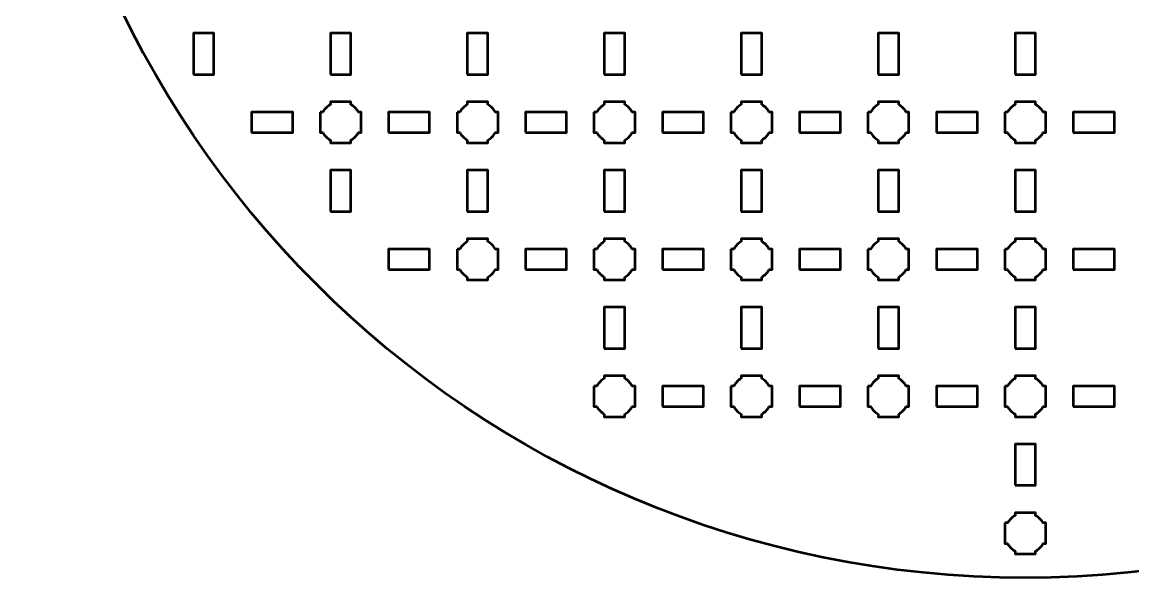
# Model space of a CAD drawing. Header units: centimetres. Extents: x -25.1 to 4.2, y -29.5 to -0.2.
# Drawn here: x -25.15 to -8.93, y -29.5 to -21.39 of the extents above; entities that cross this region are included whole.
import ezdxf

# ---------------------------------------------------------------- set-up
doc = ezdxf.new("R2010")
doc.units = ezdxf.units.CM
doc.header["$MEASUREMENT"] = 0
doc.layers.add('Layer 1', color=7, linetype='Continuous')

msp = doc.modelspace()

# ---------------------------------------------------------------- linework, layer by layer
at = {"layer": 'Layer 1', "lineweight": 53}
for points in [[(-22.65, -22.15), (-22.35, -22.15), (-22.35, -21.55), (-22.65, -21.55), (-22.65, -22.15)], [(-20.65, -22.15), (-20.35, -22.15), (-20.35, -21.55), (-20.65, -21.55), (-20.65, -22.15)], [(-18.65, -22.15), (-18.35, -22.15), (-18.35, -21.55), (-18.65, -21.55), (-18.65, -22.15)], [(-16.65, -22.15), (-16.35, -22.15), (-16.35, -21.55), (-16.65, -21.55), (-16.65, -22.15)], [(-14.65, -22.15), (-14.35, -22.15), (-14.35, -21.55), (-14.65, -21.55), (-14.65, -22.15)], [(-12.65, -22.15), (-12.35, -22.15), (-12.35, -21.55), (-12.65, -21.55), (-12.65, -22.15)], [(-10.65, -22.15), (-10.35, -22.15), (-10.35, -21.55), (-10.65, -21.55), (-10.65, -22.15)], [(-21.8, -23), (-21.2, -23), (-21.2, -22.7), (-21.8, -22.7), (-21.8, -23)], [(-19.8, -23), (-19.2, -23), (-19.2, -22.7), (-19.8, -22.7), (-19.8, -23)], [(-17.8, -23), (-17.2, -23), (-17.2, -22.7), (-17.8, -22.7), (-17.8, -23)], [(-15.8, -23), (-15.2, -23), (-15.2, -22.7), (-15.8, -22.7), (-15.8, -23)], [(-13.8, -23), (-13.2, -23), (-13.2, -22.7), (-13.8, -22.7), (-13.8, -23)], [(-11.8, -23), (-11.2, -23), (-11.2, -22.7), (-11.8, -22.7), (-11.8, -23)], [(-9.8, -23), (-9.2, -23), (-9.2, -22.7), (-9.8, -22.7), (-9.8, -23)], [(-20.65, -24.15), (-20.35, -24.15), (-20.35, -23.55), (-20.65, -23.55), (-20.65, -24.15)], [(-18.65, -24.15), (-18.35, -24.15), (-18.35, -23.55), (-18.65, -23.55), (-18.65, -24.15)], [(-16.65, -24.15), (-16.35, -24.15), (-16.35, -23.55), (-16.65, -23.55), (-16.65, -24.15)], [(-14.65, -24.15), (-14.35, -24.15), (-14.35, -23.55), (-14.65, -23.55), (-14.65, -24.15)], [(-12.65, -24.15), (-12.35, -24.15), (-12.35, -23.55), (-12.65, -23.55), (-12.65, -24.15)], [(-10.65, -24.15), (-10.35, -24.15), (-10.35, -23.55), (-10.65, -23.55), (-10.65, -24.15)], [(-19.8, -25), (-19.2, -25), (-19.2, -24.7), (-19.8, -24.7), (-19.8, -25)], [(-17.8, -25), (-17.2, -25), (-17.2, -24.7), (-17.8, -24.7), (-17.8, -25)], [(-15.8, -25), (-15.2, -25), (-15.2, -24.7), (-15.8, -24.7), (-15.8, -25)], [(-13.8, -25), (-13.2, -25), (-13.2, -24.7), (-13.8, -24.7), (-13.8, -25)], [(-11.8, -25), (-11.2, -25), (-11.2, -24.7), (-11.8, -24.7), (-11.8, -25)], [(-9.8, -25), (-9.2, -25), (-9.2, -24.7), (-9.8, -24.7), (-9.8, -25)], [(-16.65, -26.15), (-16.35, -26.15), (-16.35, -25.55), (-16.65, -25.55), (-16.65, -26.15)], [(-14.65, -26.15), (-14.35, -26.15), (-14.35, -25.55), (-14.65, -25.55), (-14.65, -26.15)], [(-12.65, -26.15), (-12.35, -26.15), (-12.35, -25.55), (-12.65, -25.55), (-12.65, -26.15)], [(-10.65, -26.15), (-10.35, -26.15), (-10.35, -25.55), (-10.65, -25.55), (-10.65, -26.15)], [(-15.8, -27), (-15.2, -27), (-15.2, -26.7), (-15.8, -26.7), (-15.8, -27)], [(-13.8, -27), (-13.2, -27), (-13.2, -26.7), (-13.8, -26.7), (-13.8, -27)], [(-11.8, -27), (-11.2, -27), (-11.2, -26.7), (-11.8, -26.7), (-11.8, -27)], [(-9.8, -27), (-9.2, -27), (-9.2, -26.7), (-9.8, -26.7), (-9.8, -27)], [(-10.65, -28.15), (-10.35, -28.15), (-10.35, -27.55), (-10.65, -27.55), (-10.65, -28.15)]]:
    msp.add_lwpolyline(points, close=True, dxfattribs=at)
at = {"layer": 'Layer 1', "color": 250, "lineweight": 53}
msp.add_ellipse((-10.5, -14.85), major_axis=(0, 14.65), ratio=1, dxfattribs=at)
at = {"layer": 'Layer 1', "lineweight": 53}
for points in [[(-20.8, -22.7), (-20.8, -22.7), (-20.75985, -22.7), (-20.75985, -22.7), (-20.75985, -22.7), (-20.7335, -22.65447), (-20.69553, -22.6165), (-20.65, -22.59015), (-20.65, -22.59015), (-20.65, -22.59015), (-20.65, -22.55), (-20.65, -22.55), (-20.65, -22.55), (-20.65, -22.55), (-20.5, -22.55), (-20.5, -22.55), (-20.5, -22.55), (-20.5, -22.55), (-20.35, -22.55), (-20.35, -22.55), (-20.35, -22.55), (-20.35, -22.55), (-20.35, -22.59015), (-20.35, -22.59015), (-20.35, -22.59015), (-20.30447, -22.6165), (-20.2665, -22.65447), (-20.24015, -22.7), (-20.24015, -22.7), (-20.24015, -22.7), (-20.2, -22.7), (-20.2, -22.7), (-20.2, -22.7), (-20.2, -22.7), (-20.2, -22.85), (-20.2, -22.85), (-20.2, -22.85), (-20.2, -22.85), (-20.2, -23), (-20.2, -23), (-20.2, -23), (-20.2, -23), (-20.24015, -23), (-20.24015, -23), (-20.24015, -23), (-20.2665, -23.04553), (-20.30447, -23.0835), (-20.35, -23.10985), (-20.35, -23.10985), (-20.35, -23.10985), (-20.35, -23.15), (-20.35, -23.15), (-20.35, -23.15), (-20.35, -23.15), (-20.5, -23.15), (-20.5, -23.15), (-20.5, -23.15), (-20.5, -23.15), (-20.65, -23.15), (-20.65, -23.15), (-20.65, -23.15), (-20.65, -23.15), (-20.65, -23.10985), (-20.65, -23.10985), (-20.65, -23.10985), (-20.69553, -23.0835), (-20.7335, -23.04553), (-20.75985, -23), (-20.75985, -23), (-20.75985, -23), (-20.8, -23), (-20.8, -23), (-20.8, -23), (-20.8, -23), (-20.8, -22.85), (-20.8, -22.85), (-20.8, -22.85), (-20.8, -22.85), (-20.8, -22.7), (-20.8, -22.7)], [(-18.8, -22.7), (-18.8, -22.7), (-18.75985, -22.7), (-18.75985, -22.7), (-18.75985, -22.7), (-18.7335, -22.65447), (-18.69553, -22.6165), (-18.65, -22.59015), (-18.65, -22.59015), (-18.65, -22.59015), (-18.65, -22.55), (-18.65, -22.55), (-18.65, -22.55), (-18.65, -22.55), (-18.5, -22.55), (-18.5, -22.55), (-18.5, -22.55), (-18.5, -22.55), (-18.35, -22.55), (-18.35, -22.55), (-18.35, -22.55), (-18.35, -22.55), (-18.35, -22.59015), (-18.35, -22.59015), (-18.35, -22.59015), (-18.30447, -22.6165), (-18.2665, -22.65447), (-18.24015, -22.7), (-18.24015, -22.7), (-18.24015, -22.7), (-18.2, -22.7), (-18.2, -22.7), (-18.2, -22.7), (-18.2, -22.7), (-18.2, -22.85), (-18.2, -22.85), (-18.2, -22.85), (-18.2, -22.85), (-18.2, -23), (-18.2, -23), (-18.2, -23), (-18.2, -23), (-18.24015, -23), (-18.24015, -23), (-18.24015, -23), (-18.2665, -23.04553), (-18.30447, -23.0835), (-18.35, -23.10985), (-18.35, -23.10985), (-18.35, -23.10985), (-18.35, -23.15), (-18.35, -23.15), (-18.35, -23.15), (-18.35, -23.15), (-18.5, -23.15), (-18.5, -23.15), (-18.5, -23.15), (-18.5, -23.15), (-18.65, -23.15), (-18.65, -23.15), (-18.65, -23.15), (-18.65, -23.15), (-18.65, -23.10985), (-18.65, -23.10985), (-18.65, -23.10985), (-18.69553, -23.0835), (-18.7335, -23.04553), (-18.75985, -23), (-18.75985, -23), (-18.75985, -23), (-18.8, -23), (-18.8, -23), (-18.8, -23), (-18.8, -23), (-18.8, -22.85), (-18.8, -22.85), (-18.8, -22.85), (-18.8, -22.85), (-18.8, -22.7), (-18.8, -22.7)], [(-16.8, -22.7), (-16.8, -22.7), (-16.75985, -22.7), (-16.75985, -22.7), (-16.75985, -22.7), (-16.7335, -22.65447), (-16.69553, -22.6165), (-16.65, -22.59015), (-16.65, -22.59015), (-16.65, -22.59015), (-16.65, -22.55), (-16.65, -22.55), (-16.65, -22.55), (-16.65, -22.55), (-16.5, -22.55), (-16.5, -22.55), (-16.5, -22.55), (-16.5, -22.55), (-16.35, -22.55), (-16.35, -22.55), (-16.35, -22.55), (-16.35, -22.55), (-16.35, -22.59015), (-16.35, -22.59015), (-16.35, -22.59015), (-16.30447, -22.6165), (-16.2665, -22.65447), (-16.24015, -22.7), (-16.24015, -22.7), (-16.24015, -22.7), (-16.2, -22.7), (-16.2, -22.7), (-16.2, -22.7), (-16.2, -22.7), (-16.2, -22.85), (-16.2, -22.85), (-16.2, -22.85), (-16.2, -22.85), (-16.2, -23), (-16.2, -23), (-16.2, -23), (-16.2, -23), (-16.24015, -23), (-16.24015, -23), (-16.24015, -23), (-16.2665, -23.04553), (-16.30447, -23.0835), (-16.35, -23.10985), (-16.35, -23.10985), (-16.35, -23.10985), (-16.35, -23.15), (-16.35, -23.15), (-16.35, -23.15), (-16.35, -23.15), (-16.5, -23.15), (-16.5, -23.15), (-16.5, -23.15), (-16.5, -23.15), (-16.65, -23.15), (-16.65, -23.15), (-16.65, -23.15), (-16.65, -23.15), (-16.65, -23.10985), (-16.65, -23.10985), (-16.65, -23.10985), (-16.69553, -23.0835), (-16.7335, -23.04553), (-16.75985, -23), (-16.75985, -23), (-16.75985, -23), (-16.8, -23), (-16.8, -23), (-16.8, -23), (-16.8, -23), (-16.8, -22.85), (-16.8, -22.85), (-16.8, -22.85), (-16.8, -22.85), (-16.8, -22.7), (-16.8, -22.7)], [(-14.8, -22.7), (-14.8, -22.7), (-14.75985, -22.7), (-14.75985, -22.7), (-14.75985, -22.7), (-14.7335, -22.65447), (-14.69553, -22.6165), (-14.65, -22.59015), (-14.65, -22.59015), (-14.65, -22.59015), (-14.65, -22.55), (-14.65, -22.55), (-14.65, -22.55), (-14.65, -22.55), (-14.5, -22.55), (-14.5, -22.55), (-14.5, -22.55), (-14.5, -22.55), (-14.35, -22.55), (-14.35, -22.55), (-14.35, -22.55), (-14.35, -22.55), (-14.35, -22.59015), (-14.35, -22.59015), (-14.35, -22.59015), (-14.30447, -22.6165), (-14.2665, -22.65447), (-14.24015, -22.7), (-14.24015, -22.7), (-14.24015, -22.7), (-14.2, -22.7), (-14.2, -22.7), (-14.2, -22.7), (-14.2, -22.7), (-14.2, -22.85), (-14.2, -22.85), (-14.2, -22.85), (-14.2, -22.85), (-14.2, -23), (-14.2, -23), (-14.2, -23), (-14.2, -23), (-14.24015, -23), (-14.24015, -23), (-14.24015, -23), (-14.2665, -23.04553), (-14.30447, -23.0835), (-14.35, -23.10985), (-14.35, -23.10985), (-14.35, -23.10985), (-14.35, -23.15), (-14.35, -23.15), (-14.35, -23.15), (-14.35, -23.15), (-14.5, -23.15), (-14.5, -23.15), (-14.5, -23.15), (-14.5, -23.15), (-14.65, -23.15), (-14.65, -23.15), (-14.65, -23.15), (-14.65, -23.15), (-14.65, -23.10985), (-14.65, -23.10985), (-14.65, -23.10985), (-14.69553, -23.0835), (-14.7335, -23.04553), (-14.75985, -23), (-14.75985, -23), (-14.75985, -23), (-14.8, -23), (-14.8, -23), (-14.8, -23), (-14.8, -23), (-14.8, -22.85), (-14.8, -22.85), (-14.8, -22.85), (-14.8, -22.85), (-14.8, -22.7), (-14.8, -22.7)], [(-12.8, -22.7), (-12.8, -22.7), (-12.75985, -22.7), (-12.75985, -22.7), (-12.75985, -22.7), (-12.7335, -22.65447), (-12.69553, -22.6165), (-12.65, -22.59015), (-12.65, -22.59015), (-12.65, -22.59015), (-12.65, -22.55), (-12.65, -22.55), (-12.65, -22.55), (-12.65, -22.55), (-12.5, -22.55), (-12.5, -22.55), (-12.5, -22.55), (-12.5, -22.55), (-12.35, -22.55), (-12.35, -22.55), (-12.35, -22.55), (-12.35, -22.55), (-12.35, -22.59015), (-12.35, -22.59015), (-12.35, -22.59015), (-12.30447, -22.6165), (-12.2665, -22.65447), (-12.24015, -22.7), (-12.24015, -22.7), (-12.24015, -22.7), (-12.2, -22.7), (-12.2, -22.7), (-12.2, -22.7), (-12.2, -22.7), (-12.2, -22.85), (-12.2, -22.85), (-12.2, -22.85), (-12.2, -22.85), (-12.2, -23), (-12.2, -23), (-12.2, -23), (-12.2, -23), (-12.24015, -23), (-12.24015, -23), (-12.24015, -23), (-12.2665, -23.04553), (-12.30447, -23.0835), (-12.35, -23.10985), (-12.35, -23.10985), (-12.35, -23.10985), (-12.35, -23.15), (-12.35, -23.15), (-12.35, -23.15), (-12.35, -23.15), (-12.5, -23.15), (-12.5, -23.15), (-12.5, -23.15), (-12.5, -23.15), (-12.65, -23.15), (-12.65, -23.15), (-12.65, -23.15), (-12.65, -23.15), (-12.65, -23.10985), (-12.65, -23.10985), (-12.65, -23.10985), (-12.69553, -23.0835), (-12.7335, -23.04553), (-12.75985, -23), (-12.75985, -23), (-12.75985, -23), (-12.8, -23), (-12.8, -23), (-12.8, -23), (-12.8, -23), (-12.8, -22.85), (-12.8, -22.85), (-12.8, -22.85), (-12.8, -22.85), (-12.8, -22.7), (-12.8, -22.7)], [(-10.8, -22.7), (-10.8, -22.7), (-10.75985, -22.7), (-10.75985, -22.7), (-10.75985, -22.7), (-10.7335, -22.65447), (-10.69553, -22.6165), (-10.65, -22.59015), (-10.65, -22.59015), (-10.65, -22.59015), (-10.65, -22.55), (-10.65, -22.55), (-10.65, -22.55), (-10.65, -22.55), (-10.5, -22.55), (-10.5, -22.55), (-10.5, -22.55), (-10.5, -22.55), (-10.35, -22.55), (-10.35, -22.55), (-10.35, -22.55), (-10.35, -22.55), (-10.35, -22.59015), (-10.35, -22.59015), (-10.35, -22.59015), (-10.30447, -22.6165), (-10.2665, -22.65447), (-10.24015, -22.7), (-10.24015, -22.7), (-10.24015, -22.7), (-10.2, -22.7), (-10.2, -22.7), (-10.2, -22.7), (-10.2, -22.7), (-10.2, -22.85), (-10.2, -22.85), (-10.2, -22.85), (-10.2, -22.85), (-10.2, -23), (-10.2, -23), (-10.2, -23), (-10.2, -23), (-10.24015, -23), (-10.24015, -23), (-10.24015, -23), (-10.2665, -23.04553), (-10.30447, -23.0835), (-10.35, -23.10985), (-10.35, -23.10985), (-10.35, -23.10985), (-10.35, -23.15), (-10.35, -23.15), (-10.35, -23.15), (-10.35, -23.15), (-10.5, -23.15), (-10.5, -23.15), (-10.5, -23.15), (-10.5, -23.15), (-10.65, -23.15), (-10.65, -23.15), (-10.65, -23.15), (-10.65, -23.15), (-10.65, -23.10985), (-10.65, -23.10985), (-10.65, -23.10985), (-10.69553, -23.0835), (-10.7335, -23.04553), (-10.75985, -23), (-10.75985, -23), (-10.75985, -23), (-10.8, -23), (-10.8, -23), (-10.8, -23), (-10.8, -23), (-10.8, -22.85), (-10.8, -22.85), (-10.8, -22.85), (-10.8, -22.85), (-10.8, -22.7), (-10.8, -22.7)], [(-18.8, -24.7), (-18.8, -24.7), (-18.75985, -24.7), (-18.75985, -24.7), (-18.75985, -24.7), (-18.7335, -24.65447), (-18.69553, -24.6165), (-18.65, -24.59015), (-18.65, -24.59015), (-18.65, -24.59015), (-18.65, -24.55), (-18.65, -24.55), (-18.65, -24.55), (-18.65, -24.55), (-18.5, -24.55), (-18.5, -24.55), (-18.5, -24.55), (-18.5, -24.55), (-18.35, -24.55), (-18.35, -24.55), (-18.35, -24.55), (-18.35, -24.55), (-18.35, -24.59015), (-18.35, -24.59015), (-18.35, -24.59015), (-18.30447, -24.6165), (-18.2665, -24.65447), (-18.24015, -24.7), (-18.24015, -24.7), (-18.24015, -24.7), (-18.2, -24.7), (-18.2, -24.7), (-18.2, -24.7), (-18.2, -24.7), (-18.2, -24.85), (-18.2, -24.85), (-18.2, -24.85), (-18.2, -24.85), (-18.2, -25), (-18.2, -25), (-18.2, -25), (-18.2, -25), (-18.24015, -25), (-18.24015, -25), (-18.24015, -25), (-18.2665, -25.04553), (-18.30447, -25.0835), (-18.35, -25.10985), (-18.35, -25.10985), (-18.35, -25.10985), (-18.35, -25.15), (-18.35, -25.15), (-18.35, -25.15), (-18.35, -25.15), (-18.5, -25.15), (-18.5, -25.15), (-18.5, -25.15), (-18.5, -25.15), (-18.65, -25.15), (-18.65, -25.15), (-18.65, -25.15), (-18.65, -25.15), (-18.65, -25.10985), (-18.65, -25.10985), (-18.65, -25.10985), (-18.69553, -25.0835), (-18.7335, -25.04553), (-18.75985, -25), (-18.75985, -25), (-18.75985, -25), (-18.8, -25), (-18.8, -25), (-18.8, -25), (-18.8, -25), (-18.8, -24.85), (-18.8, -24.85), (-18.8, -24.85), (-18.8, -24.85), (-18.8, -24.7), (-18.8, -24.7)], [(-16.8, -24.7), (-16.8, -24.7), (-16.75985, -24.7), (-16.75985, -24.7), (-16.75985, -24.7), (-16.7335, -24.65447), (-16.69553, -24.6165), (-16.65, -24.59015), (-16.65, -24.59015), (-16.65, -24.59015), (-16.65, -24.55), (-16.65, -24.55), (-16.65, -24.55), (-16.65, -24.55), (-16.5, -24.55), (-16.5, -24.55), (-16.5, -24.55), (-16.5, -24.55), (-16.35, -24.55), (-16.35, -24.55), (-16.35, -24.55), (-16.35, -24.55), (-16.35, -24.59015), (-16.35, -24.59015), (-16.35, -24.59015), (-16.30447, -24.6165), (-16.2665, -24.65447), (-16.24015, -24.7), (-16.24015, -24.7), (-16.24015, -24.7), (-16.2, -24.7), (-16.2, -24.7), (-16.2, -24.7), (-16.2, -24.7), (-16.2, -24.85), (-16.2, -24.85), (-16.2, -24.85), (-16.2, -24.85), (-16.2, -25), (-16.2, -25), (-16.2, -25), (-16.2, -25), (-16.24015, -25), (-16.24015, -25), (-16.24015, -25), (-16.2665, -25.04553), (-16.30447, -25.0835), (-16.35, -25.10985), (-16.35, -25.10985), (-16.35, -25.10985), (-16.35, -25.15), (-16.35, -25.15), (-16.35, -25.15), (-16.35, -25.15), (-16.5, -25.15), (-16.5, -25.15), (-16.5, -25.15), (-16.5, -25.15), (-16.65, -25.15), (-16.65, -25.15), (-16.65, -25.15), (-16.65, -25.15), (-16.65, -25.10985), (-16.65, -25.10985), (-16.65, -25.10985), (-16.69553, -25.0835), (-16.7335, -25.04553), (-16.75985, -25), (-16.75985, -25), (-16.75985, -25), (-16.8, -25), (-16.8, -25), (-16.8, -25), (-16.8, -25), (-16.8, -24.85), (-16.8, -24.85), (-16.8, -24.85), (-16.8, -24.85), (-16.8, -24.7), (-16.8, -24.7)], [(-14.8, -24.7), (-14.8, -24.7), (-14.75985, -24.7), (-14.75985, -24.7), (-14.75985, -24.7), (-14.7335, -24.65447), (-14.69553, -24.6165), (-14.65, -24.59015), (-14.65, -24.59015), (-14.65, -24.59015), (-14.65, -24.55), (-14.65, -24.55), (-14.65, -24.55), (-14.65, -24.55), (-14.5, -24.55), (-14.5, -24.55), (-14.5, -24.55), (-14.5, -24.55), (-14.35, -24.55), (-14.35, -24.55), (-14.35, -24.55), (-14.35, -24.55), (-14.35, -24.59015), (-14.35, -24.59015), (-14.35, -24.59015), (-14.30447, -24.6165), (-14.2665, -24.65447), (-14.24015, -24.7), (-14.24015, -24.7), (-14.24015, -24.7), (-14.2, -24.7), (-14.2, -24.7), (-14.2, -24.7), (-14.2, -24.7), (-14.2, -24.85), (-14.2, -24.85), (-14.2, -24.85), (-14.2, -24.85), (-14.2, -25), (-14.2, -25), (-14.2, -25), (-14.2, -25), (-14.24015, -25), (-14.24015, -25), (-14.24015, -25), (-14.2665, -25.04553), (-14.30447, -25.0835), (-14.35, -25.10985), (-14.35, -25.10985), (-14.35, -25.10985), (-14.35, -25.15), (-14.35, -25.15), (-14.35, -25.15), (-14.35, -25.15), (-14.5, -25.15), (-14.5, -25.15), (-14.5, -25.15), (-14.5, -25.15), (-14.65, -25.15), (-14.65, -25.15), (-14.65, -25.15), (-14.65, -25.15), (-14.65, -25.10985), (-14.65, -25.10985), (-14.65, -25.10985), (-14.69553, -25.0835), (-14.7335, -25.04553), (-14.75985, -25), (-14.75985, -25), (-14.75985, -25), (-14.8, -25), (-14.8, -25), (-14.8, -25), (-14.8, -25), (-14.8, -24.85), (-14.8, -24.85), (-14.8, -24.85), (-14.8, -24.85), (-14.8, -24.7), (-14.8, -24.7)], [(-12.8, -24.7), (-12.8, -24.7), (-12.75985, -24.7), (-12.75985, -24.7), (-12.75985, -24.7), (-12.7335, -24.65447), (-12.69553, -24.6165), (-12.65, -24.59015), (-12.65, -24.59015), (-12.65, -24.59015), (-12.65, -24.55), (-12.65, -24.55), (-12.65, -24.55), (-12.65, -24.55), (-12.5, -24.55), (-12.5, -24.55), (-12.5, -24.55), (-12.5, -24.55), (-12.35, -24.55), (-12.35, -24.55), (-12.35, -24.55), (-12.35, -24.55), (-12.35, -24.59015), (-12.35, -24.59015), (-12.35, -24.59015), (-12.30447, -24.6165), (-12.2665, -24.65447), (-12.24015, -24.7), (-12.24015, -24.7), (-12.24015, -24.7), (-12.2, -24.7), (-12.2, -24.7), (-12.2, -24.7), (-12.2, -24.7), (-12.2, -24.85), (-12.2, -24.85), (-12.2, -24.85), (-12.2, -24.85), (-12.2, -25), (-12.2, -25), (-12.2, -25), (-12.2, -25), (-12.24015, -25), (-12.24015, -25), (-12.24015, -25), (-12.2665, -25.04553), (-12.30447, -25.0835), (-12.35, -25.10985), (-12.35, -25.10985), (-12.35, -25.10985), (-12.35, -25.15), (-12.35, -25.15), (-12.35, -25.15), (-12.35, -25.15), (-12.5, -25.15), (-12.5, -25.15), (-12.5, -25.15), (-12.5, -25.15), (-12.65, -25.15), (-12.65, -25.15), (-12.65, -25.15), (-12.65, -25.15), (-12.65, -25.10985), (-12.65, -25.10985), (-12.65, -25.10985), (-12.69553, -25.0835), (-12.7335, -25.04553), (-12.75985, -25), (-12.75985, -25), (-12.75985, -25), (-12.8, -25), (-12.8, -25), (-12.8, -25), (-12.8, -25), (-12.8, -24.85), (-12.8, -24.85), (-12.8, -24.85), (-12.8, -24.85), (-12.8, -24.7), (-12.8, -24.7)], [(-10.8, -24.7), (-10.8, -24.7), (-10.75985, -24.7), (-10.75985, -24.7), (-10.75985, -24.7), (-10.7335, -24.65447), (-10.69553, -24.6165), (-10.65, -24.59015), (-10.65, -24.59015), (-10.65, -24.59015), (-10.65, -24.55), (-10.65, -24.55), (-10.65, -24.55), (-10.65, -24.55), (-10.5, -24.55), (-10.5, -24.55), (-10.5, -24.55), (-10.5, -24.55), (-10.35, -24.55), (-10.35, -24.55), (-10.35, -24.55), (-10.35, -24.55), (-10.35, -24.59015), (-10.35, -24.59015), (-10.35, -24.59015), (-10.30447, -24.6165), (-10.2665, -24.65447), (-10.24015, -24.7), (-10.24015, -24.7), (-10.24015, -24.7), (-10.2, -24.7), (-10.2, -24.7), (-10.2, -24.7), (-10.2, -24.7), (-10.2, -24.85), (-10.2, -24.85), (-10.2, -24.85), (-10.2, -24.85), (-10.2, -25), (-10.2, -25), (-10.2, -25), (-10.2, -25), (-10.24015, -25), (-10.24015, -25), (-10.24015, -25), (-10.2665, -25.04553), (-10.30447, -25.0835), (-10.35, -25.10985), (-10.35, -25.10985), (-10.35, -25.10985), (-10.35, -25.15), (-10.35, -25.15), (-10.35, -25.15), (-10.35, -25.15), (-10.5, -25.15), (-10.5, -25.15), (-10.5, -25.15), (-10.5, -25.15), (-10.65, -25.15), (-10.65, -25.15), (-10.65, -25.15), (-10.65, -25.15), (-10.65, -25.10985), (-10.65, -25.10985), (-10.65, -25.10985), (-10.69553, -25.0835), (-10.7335, -25.04553), (-10.75985, -25), (-10.75985, -25), (-10.75985, -25), (-10.8, -25), (-10.8, -25), (-10.8, -25), (-10.8, -25), (-10.8, -24.85), (-10.8, -24.85), (-10.8, -24.85), (-10.8, -24.85), (-10.8, -24.7), (-10.8, -24.7)], [(-16.8, -26.7), (-16.8, -26.7), (-16.75985, -26.7), (-16.75985, -26.7), (-16.75985, -26.7), (-16.7335, -26.65447), (-16.69553, -26.6165), (-16.65, -26.59015), (-16.65, -26.59015), (-16.65, -26.59015), (-16.65, -26.55), (-16.65, -26.55), (-16.65, -26.55), (-16.65, -26.55), (-16.5, -26.55), (-16.5, -26.55), (-16.5, -26.55), (-16.5, -26.55), (-16.35, -26.55), (-16.35, -26.55), (-16.35, -26.55), (-16.35, -26.55), (-16.35, -26.59015), (-16.35, -26.59015), (-16.35, -26.59015), (-16.30447, -26.6165), (-16.2665, -26.65447), (-16.24015, -26.7), (-16.24015, -26.7), (-16.24015, -26.7), (-16.2, -26.7), (-16.2, -26.7), (-16.2, -26.7), (-16.2, -26.7), (-16.2, -26.85), (-16.2, -26.85), (-16.2, -26.85), (-16.2, -26.85), (-16.2, -27), (-16.2, -27), (-16.2, -27), (-16.2, -27), (-16.24015, -27), (-16.24015, -27), (-16.24015, -27), (-16.2665, -27.04553), (-16.30447, -27.0835), (-16.35, -27.10985), (-16.35, -27.10985), (-16.35, -27.10985), (-16.35, -27.15), (-16.35, -27.15), (-16.35, -27.15), (-16.35, -27.15), (-16.5, -27.15), (-16.5, -27.15), (-16.5, -27.15), (-16.5, -27.15), (-16.65, -27.15), (-16.65, -27.15), (-16.65, -27.15), (-16.65, -27.15), (-16.65, -27.10985), (-16.65, -27.10985), (-16.65, -27.10985), (-16.69553, -27.0835), (-16.7335, -27.04553), (-16.75985, -27), (-16.75985, -27), (-16.75985, -27), (-16.8, -27), (-16.8, -27), (-16.8, -27), (-16.8, -27), (-16.8, -26.85), (-16.8, -26.85), (-16.8, -26.85), (-16.8, -26.85), (-16.8, -26.7), (-16.8, -26.7)], [(-14.8, -26.7), (-14.8, -26.7), (-14.75985, -26.7), (-14.75985, -26.7), (-14.75985, -26.7), (-14.7335, -26.65447), (-14.69553, -26.6165), (-14.65, -26.59015), (-14.65, -26.59015), (-14.65, -26.59015), (-14.65, -26.55), (-14.65, -26.55), (-14.65, -26.55), (-14.65, -26.55), (-14.5, -26.55), (-14.5, -26.55), (-14.5, -26.55), (-14.5, -26.55), (-14.35, -26.55), (-14.35, -26.55), (-14.35, -26.55), (-14.35, -26.55), (-14.35, -26.59015), (-14.35, -26.59015), (-14.35, -26.59015), (-14.30447, -26.6165), (-14.2665, -26.65447), (-14.24015, -26.7), (-14.24015, -26.7), (-14.24015, -26.7), (-14.2, -26.7), (-14.2, -26.7), (-14.2, -26.7), (-14.2, -26.7), (-14.2, -26.85), (-14.2, -26.85), (-14.2, -26.85), (-14.2, -26.85), (-14.2, -27), (-14.2, -27), (-14.2, -27), (-14.2, -27), (-14.24015, -27), (-14.24015, -27), (-14.24015, -27), (-14.2665, -27.04553), (-14.30447, -27.0835), (-14.35, -27.10985), (-14.35, -27.10985), (-14.35, -27.10985), (-14.35, -27.15), (-14.35, -27.15), (-14.35, -27.15), (-14.35, -27.15), (-14.5, -27.15), (-14.5, -27.15), (-14.5, -27.15), (-14.5, -27.15), (-14.65, -27.15), (-14.65, -27.15), (-14.65, -27.15), (-14.65, -27.15), (-14.65, -27.10985), (-14.65, -27.10985), (-14.65, -27.10985), (-14.69553, -27.0835), (-14.7335, -27.04553), (-14.75985, -27), (-14.75985, -27), (-14.75985, -27), (-14.8, -27), (-14.8, -27), (-14.8, -27), (-14.8, -27), (-14.8, -26.85), (-14.8, -26.85), (-14.8, -26.85), (-14.8, -26.85), (-14.8, -26.7), (-14.8, -26.7)], [(-12.8, -26.7), (-12.8, -26.7), (-12.75985, -26.7), (-12.75985, -26.7), (-12.75985, -26.7), (-12.7335, -26.65447), (-12.69553, -26.6165), (-12.65, -26.59015), (-12.65, -26.59015), (-12.65, -26.59015), (-12.65, -26.55), (-12.65, -26.55), (-12.65, -26.55), (-12.65, -26.55), (-12.5, -26.55), (-12.5, -26.55), (-12.5, -26.55), (-12.5, -26.55), (-12.35, -26.55), (-12.35, -26.55), (-12.35, -26.55), (-12.35, -26.55), (-12.35, -26.59015), (-12.35, -26.59015), (-12.35, -26.59015), (-12.30447, -26.6165), (-12.2665, -26.65447), (-12.24015, -26.7), (-12.24015, -26.7), (-12.24015, -26.7), (-12.2, -26.7), (-12.2, -26.7), (-12.2, -26.7), (-12.2, -26.7), (-12.2, -26.85), (-12.2, -26.85), (-12.2, -26.85), (-12.2, -26.85), (-12.2, -27), (-12.2, -27), (-12.2, -27), (-12.2, -27), (-12.24015, -27), (-12.24015, -27), (-12.24015, -27), (-12.2665, -27.04553), (-12.30447, -27.0835), (-12.35, -27.10985), (-12.35, -27.10985), (-12.35, -27.10985), (-12.35, -27.15), (-12.35, -27.15), (-12.35, -27.15), (-12.35, -27.15), (-12.5, -27.15), (-12.5, -27.15), (-12.5, -27.15), (-12.5, -27.15), (-12.65, -27.15), (-12.65, -27.15), (-12.65, -27.15), (-12.65, -27.15), (-12.65, -27.10985), (-12.65, -27.10985), (-12.65, -27.10985), (-12.69553, -27.0835), (-12.7335, -27.04553), (-12.75985, -27), (-12.75985, -27), (-12.75985, -27), (-12.8, -27), (-12.8, -27), (-12.8, -27), (-12.8, -27), (-12.8, -26.85), (-12.8, -26.85), (-12.8, -26.85), (-12.8, -26.85), (-12.8, -26.7), (-12.8, -26.7)], [(-10.8, -26.7), (-10.8, -26.7), (-10.75985, -26.7), (-10.75985, -26.7), (-10.75985, -26.7), (-10.7335, -26.65447), (-10.69553, -26.6165), (-10.65, -26.59015), (-10.65, -26.59015), (-10.65, -26.59015), (-10.65, -26.55), (-10.65, -26.55), (-10.65, -26.55), (-10.65, -26.55), (-10.5, -26.55), (-10.5, -26.55), (-10.5, -26.55), (-10.5, -26.55), (-10.35, -26.55), (-10.35, -26.55), (-10.35, -26.55), (-10.35, -26.55), (-10.35, -26.59015), (-10.35, -26.59015), (-10.35, -26.59015), (-10.30447, -26.6165), (-10.2665, -26.65447), (-10.24015, -26.7), (-10.24015, -26.7), (-10.24015, -26.7), (-10.2, -26.7), (-10.2, -26.7), (-10.2, -26.7), (-10.2, -26.7), (-10.2, -26.85), (-10.2, -26.85), (-10.2, -26.85), (-10.2, -26.85), (-10.2, -27), (-10.2, -27), (-10.2, -27), (-10.2, -27), (-10.24015, -27), (-10.24015, -27), (-10.24015, -27), (-10.2665, -27.04553), (-10.30447, -27.0835), (-10.35, -27.10985), (-10.35, -27.10985), (-10.35, -27.10985), (-10.35, -27.15), (-10.35, -27.15), (-10.35, -27.15), (-10.35, -27.15), (-10.5, -27.15), (-10.5, -27.15), (-10.5, -27.15), (-10.5, -27.15), (-10.65, -27.15), (-10.65, -27.15), (-10.65, -27.15), (-10.65, -27.15), (-10.65, -27.10985), (-10.65, -27.10985), (-10.65, -27.10985), (-10.69553, -27.0835), (-10.7335, -27.04553), (-10.75985, -27), (-10.75985, -27), (-10.75985, -27), (-10.8, -27), (-10.8, -27), (-10.8, -27), (-10.8, -27), (-10.8, -26.85), (-10.8, -26.85), (-10.8, -26.85), (-10.8, -26.85), (-10.8, -26.7), (-10.8, -26.7)], [(-10.8, -28.7), (-10.8, -28.7), (-10.75985, -28.7), (-10.75985, -28.7), (-10.75985, -28.7), (-10.7335, -28.65447), (-10.69553, -28.6165), (-10.65, -28.59015), (-10.65, -28.59015), (-10.65, -28.59015), (-10.65, -28.55), (-10.65, -28.55), (-10.65, -28.55), (-10.65, -28.55), (-10.5, -28.55), (-10.5, -28.55), (-10.5, -28.55), (-10.5, -28.55), (-10.35, -28.55), (-10.35, -28.55), (-10.35, -28.55), (-10.35, -28.55), (-10.35, -28.59015), (-10.35, -28.59015), (-10.35, -28.59015), (-10.30447, -28.6165), (-10.2665, -28.65447), (-10.24015, -28.7), (-10.24015, -28.7), (-10.24015, -28.7), (-10.2, -28.7), (-10.2, -28.7), (-10.2, -28.7), (-10.2, -28.7), (-10.2, -28.85), (-10.2, -28.85), (-10.2, -28.85), (-10.2, -28.85), (-10.2, -29), (-10.2, -29), (-10.2, -29), (-10.2, -29), (-10.24015, -29), (-10.24015, -29), (-10.24015, -29), (-10.2665, -29.04553), (-10.30447, -29.0835), (-10.35, -29.10985), (-10.35, -29.10985), (-10.35, -29.10985), (-10.35, -29.15), (-10.35, -29.15), (-10.35, -29.15), (-10.35, -29.15), (-10.5, -29.15), (-10.5, -29.15), (-10.5, -29.15), (-10.5, -29.15), (-10.65, -29.15), (-10.65, -29.15), (-10.65, -29.15), (-10.65, -29.15), (-10.65, -29.10985), (-10.65, -29.10985), (-10.65, -29.10985), (-10.69553, -29.0835), (-10.7335, -29.04553), (-10.75985, -29), (-10.75985, -29), (-10.75985, -29), (-10.8, -29), (-10.8, -29), (-10.8, -29), (-10.8, -29), (-10.8, -28.85), (-10.8, -28.85), (-10.8, -28.85), (-10.8, -28.85), (-10.8, -28.7), (-10.8, -28.7)]]:
    msp.add_open_spline(points, degree=3, knots=[0, 0, 0, 0, 0.05, 0.05, 0.05, 0.05, 0.1, 0.1, 0.1, 0.1, 0.15, 0.15, 0.15, 0.15, 0.2, 0.2, 0.2, 0.2, 0.25, 0.25, 0.25, 0.25, 0.3, 0.3, 0.3, 0.3, 0.35, 0.35, 0.35, 0.35, 0.4, 0.4, 0.4, 0.4, 0.45, 0.45, 0.45, 0.45, 0.5, 0.5, 0.5, 0.5, 0.55, 0.55, 0.55, 0.55, 0.6, 0.6, 0.6, 0.6, 0.65, 0.65, 0.65, 0.65, 0.7, 0.7, 0.7, 0.7, 0.75, 0.75, 0.75, 0.75, 0.8, 0.8, 0.8, 0.8, 0.85, 0.85, 0.85, 0.85, 0.9, 0.9, 0.9, 0.9, 0.95, 0.95, 0.95, 0.95, 1, 1, 1, 1], dxfattribs=at)

doc.saveas('drawing.dxf')
